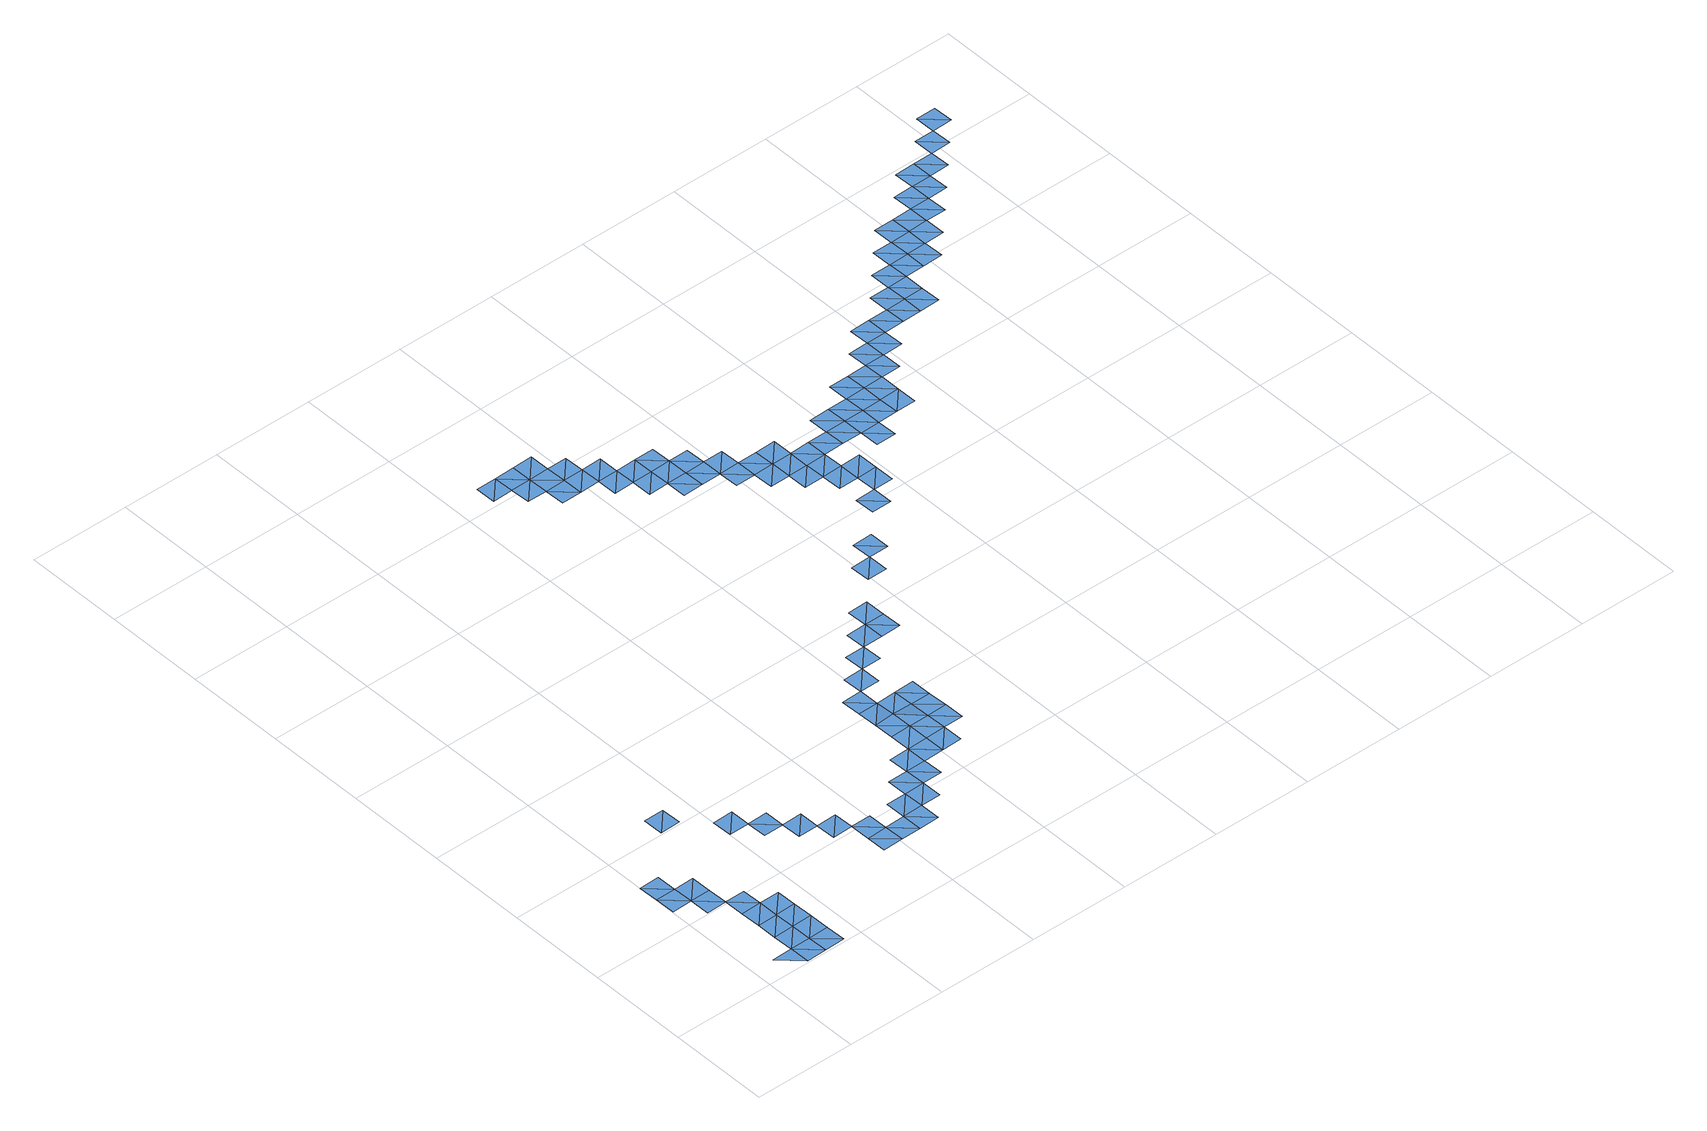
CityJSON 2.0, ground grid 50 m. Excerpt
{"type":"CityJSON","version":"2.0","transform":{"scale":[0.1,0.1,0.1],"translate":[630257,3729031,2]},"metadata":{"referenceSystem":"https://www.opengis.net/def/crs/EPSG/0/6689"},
"CityObjects":{
"waterbody1":{"type":"WaterBody","attributes":{"name":"福岡県津波浸水想定図","class":"1140","function":"2","WaterBodyTsunamiRiskAttribute.description":"1","WaterBodyTsunamiRiskAttribute.rank":"3"},"geometry":[{"type":"MultiSurface","lod":"1","boundaries":[[[0,1,2]],[[3,4,5]],[[6,0,2]],[[5,4,7]],[[6,8,0]],[[9,4,10]],[[11,0,12]],[[9,13,4]],[[0,8,12]],[[14,15,16]],[[17,15,14]],[[9,16,15]],[[15,18,9]],[[19,20,21]],[[20,22,21]],[[23,24,25]],[[26,23,25]],[[27,24,23]],[[27,23,28]],[[29,30,31]],[[32,29,31]],[[33,34,35]],[[33,36,34]],[[37,36,38]],[[39,36,37]],[[40,41,42]],[[41,40,43]],[[44,39,37]],[[45,39,44]],[[45,46,47]],[[46,48,47]],[[49,50,46]],[[46,51,48]],[[50,51,46]],[[52,48,51]],[[51,53,52]],[[54,55,52]],[[53,54,52]],[[54,56,55]],[[57,58,59]],[[59,60,57]],[[61,62,63]],[[64,61,63]],[[65,64,66]],[[66,67,65]]]}]},
"waterbody2":{"type":"WaterBody","attributes":{"name":"福岡県津波浸水想定図","class":"1140","function":"2","WaterBodyTsunamiRiskAttribute.description":"1","WaterBodyTsunamiRiskAttribute.rank":"1"},"geometry":[{"type":"MultiSurface","lod":"1","boundaries":[[[5,7,68]],[[68,7,69]],[[4,70,7]],[[71,8,6]],[[4,13,70]],[[8,71,72]],[[73,74,75]],[[73,76,74]],[[77,78,79]],[[77,80,78]],[[81,82,80]],[[80,82,83]],[[84,85,82]],[[84,86,85]],[[87,86,88]],[[89,87,88]],[[90,91,92]],[[93,89,90]],[[90,92,93]],[[93,94,89]],[[95,96,97]],[[95,98,96]],[[99,22,20]],[[100,22,99]],[[101,25,100]],[[26,25,101]],[[27,102,103]],[[28,102,27]],[[102,104,103]],[[105,23,26]],[[26,101,105]],[[106,28,23]],[[101,107,105]],[[104,102,108]],[[106,23,105]],[[109,102,28]],[[106,110,28]],[[111,106,105]],[[28,110,109]],[[112,113,108]],[[114,110,106]],[[110,115,109]],[[106,111,114]],[[108,116,112]],[[115,110,114]],[[115,117,109]],[[112,118,119]],[[120,118,112]],[[121,122,118]],[[118,123,121]],[[121,123,124]],[[125,126,121]],[[127,125,121]],[[121,124,127]],[[128,129,130]],[[128,130,131]],[[132,128,133]],[[134,132,133]],[[135,136,137]],[[138,136,135]],[[43,40,138]],[[43,138,139]],[[49,140,141]],[[141,50,49]],[[51,50,142]],[[53,51,142]],[[143,53,142]],[[143,54,53]],[[143,142,144]],[[145,54,143]],[[145,146,147]],[[146,148,147]],[[58,148,149]],[[58,149,59]],[[150,151,152]],[[152,153,150]],[[63,154,155]],[[155,156,63]],[[157,66,156]],[[66,157,158]],[[159,158,160]],[[160,161,159]]]}]},
"waterbody3":{"type":"WaterBody","attributes":{"name":"福岡県津波浸水想定図","class":"1140","function":"2","WaterBodyTsunamiRiskAttribute.description":"1","WaterBodyTsunamiRiskAttribute.rank":"4"},"geometry":[{"type":"MultiSurface","lod":"1","boundaries":[[[14,11,17]],[[17,11,12]],[[162,163,32]],[[32,163,29]],[[162,164,163]],[[29,163,165]],[[164,166,167]],[[168,163,164]],[[167,168,164]],[[168,169,163]],[[163,170,165]],[[171,168,167]],[[163,169,170]],[[172,171,167]],[[173,169,168]],[[173,168,171]],[[174,175,172]],[[172,176,171]],[[175,174,177]],[[175,176,172]],[[178,177,179]],[[177,180,175]],[[178,179,181]],[[178,180,177]],[[181,182,183]],[[181,184,178]],[[184,180,178]],[[185,181,183]],[[184,181,185]],[[183,186,185]],[[180,184,187]],[[188,184,185]],[[185,186,188]],[[189,190,186]],[[184,188,191]],[[192,188,186]],[[186,190,193]],[[192,186,193]],[[33,190,194]],[[195,33,194]],[[33,193,190]],[[38,195,196]],[[193,33,35]],[[195,36,33]],[[38,196,197]],[[36,195,38]],[[197,198,42]],[[42,198,40]],[[38,197,37]],[[37,197,42]]]}]},
"waterbody4":{"type":"WaterBody","attributes":{"name":"福岡県津波浸水想定図","class":"1140","function":"2","WaterBodyTsunamiRiskAttribute.description":"1","WaterBodyTsunamiRiskAttribute.rank":"2"},"geometry":[{"type":"MultiSurface","lod":"1","boundaries":[[[12,8,199]],[[8,72,199]],[[17,12,200]],[[17,201,15]],[[200,201,17]],[[12,199,200]],[[93,92,97]],[[93,97,96]],[[202,96,19]],[[96,98,19]],[[19,98,20]],[[20,98,203]],[[22,25,204]],[[25,22,100]],[[45,44,49]],[[45,49,46]],[[145,56,54]],[[56,145,147]],[[147,148,205]],[[205,148,58]],[[60,59,206]],[[206,207,60]],[[151,207,206]],[[150,208,207]],[[150,207,151]],[[150,209,208]],[[150,153,209]],[[209,210,211]],[[209,153,210]],[[210,62,211]],[[154,62,210]],[[63,62,154]],[[156,64,63]],[[156,66,64]],[[67,66,158]],[[158,159,67]],[[159,161,212]],[[161,213,212]],[[161,214,213]],[[215,216,213]],[[213,214,215]],[[215,217,216]],[[215,218,217]],[[217,218,219]],[[219,220,221]],[[221,220,222]],[[222,223,224]],[[224,223,225]]]}]}
},
"vertices":[
[217,110,1],[117,108,1],[219,10,1],[7,606,1],[107,608,1],[5,706,1],[319,12,1],[105,708,1],[317,112,1],[209,510,1],[109,508,1],[215,210,1],[315,212,1],[207,610,1],[213,310,1],[311,412,1],[211,410,1],[313,312,1],[309,512,1],[1209,529,6],[1309,531,6],[1207,629,6],[1307,631,6],[1503,835,7],[1403,833,7],[1405,733,5],[1505,735,7],[1401,933,4],[1501,935,8],[1258,3130,1],[1158,3128,1],[1160,3028,1],[1260,3030,1],[2172,2448,2],[2270,2550,2],[2170,2548,2],[2272,2450,2],[2374,2352,1],[2274,2350,1],[2372,2452,2],[2377,2152,2],[2475,2254,4],[2375,2252,2],[2477,2154,4],[2473,2354,2],[2472,2454,2],[2572,2455,2],[2470,2553,2],[2570,2555,2],[2574,2355,2],[2673,2357,2],[2672,2457,2],[2670,2557,2],[2771,2459,2],[2770,2559,2],[2668,2657,2],[2768,2659,2],[2964,2863,2],[2966,2763,2],[3066,2765,2],[3064,2865,2],[3358,3171,2],[3360,3071,2],[3460,3073,2],[3458,3173,2],[3456,3273,2],[3558,3175,2],[3556,3275,2],
[3,806,1],[103,808,1],[205,710,1],[419,14,2],[417,114,2],[299,1011,1],[397,1113,1],[297,1111,1],[399,1013,1],[503,815,2],[601,917,2],[501,915,2],[603,817,2],[605,717,2],[705,719,2],[703,819,2],[707,619,2],[805,721,2],[807,621,2],[907,623,3],[809,521,3],[909,523,3],[911,423,3],[913,323,3],[1013,325,4],[1011,425,3],[1009,525,3],[1213,329,4],[1111,427,6],[1113,327,4],[1211,429,6],[1409,533,4],[1407,633,4],[1507,635,5],[1499,1035,4],[1399,1033,3],[1397,1133,3],[1605,737,7],[1603,837,7],[1607,637,6],[1497,1135,3],[1599,1037,5],[1601,937,4],[1705,739,7],[1595,1236,4],[1495,1235,3],[1703,839,7],[1701,939,5],[1597,1136,3],[1699,1039,5],[1693,1338,2],[1593,1336,4],[1695,1238,4],[1791,1440,2],[1691,1438,2],[1793,1340,2],[1893,1342,2],[1889,1542,2],[1789,1540,2],[1891,1442,2],[2085,1746,2],[1985,1744,2],[1987,1644,2],[2087,1646,2],[2083,1846,2],[2185,1748,2],[2183,1848,2],[2381,1952,2],[2279,2050,2],[2281,1950,2],[2379,2052,2],[2479,2054,2],[2575,2256,2],[2675,2257,2],[2773,2359,2],[2871,2461,2],[2873,2361,2],[2870,2561,2],[2969,2563,2],[2868,2661,2],[2968,2663,2],[3068,2665,2],[3264,2869,2],[3266,2769,2],[3366,2771,2],[3364,2871,2],[3462,2973,2],[3562,2975,2],[3560,3075,2],[3660,3077,2],[3658,3177,3],[3656,3277,2],[3758,3178,3],[3756,3278,3],
[1262,2930,5],[1360,3032,1],[1362,2932,2],[1358,3132,1],[1364,2832,2],[1464,2834,3],[1462,2934,2],[1460,3034,1],[1458,3134,3],[1562,2936,1],[1564,2836,3],[1560,3036,1],[1566,2736,3],[1664,2838,3],[1662,2938,2],[1666,2738,3],[1766,2740,2],[1668,2638,2],[1764,2840,2],[1768,2640,2],[1770,2540,2],[1870,2542,2],[1866,2742,2],[1868,2642,2],[1970,2544,2],[1864,2842,3],[1968,2644,2],[1972,2444,2],[2072,2446,2],[1966,2744,2],[2068,2646,2],[2070,2546,2],[2074,2346,2],[2174,2348,2],[2176,2248,2],[2276,2250,2],[2277,2150,2],
[415,214,2],[413,314,1],[411,413,1],[1109,527,6],[1311,431,5],[1305,731,5],[2866,2761,2],[3166,2767,2],[3164,2867,2],[3162,2967,2],[3262,2969,2],[3362,2971,2],[3260,3069,2],[3654,3376,2],[3754,3378,2],[3856,3280,2],[3854,3380,2],[3752,3478,3],[3852,3480,3],[3954,3382,3],[3952,3482,3],[4052,3484,3],[3950,3582,3],[4050,3584,3],[4150,3586,3],[4048,3684,3],[4148,3686,3]
]}
